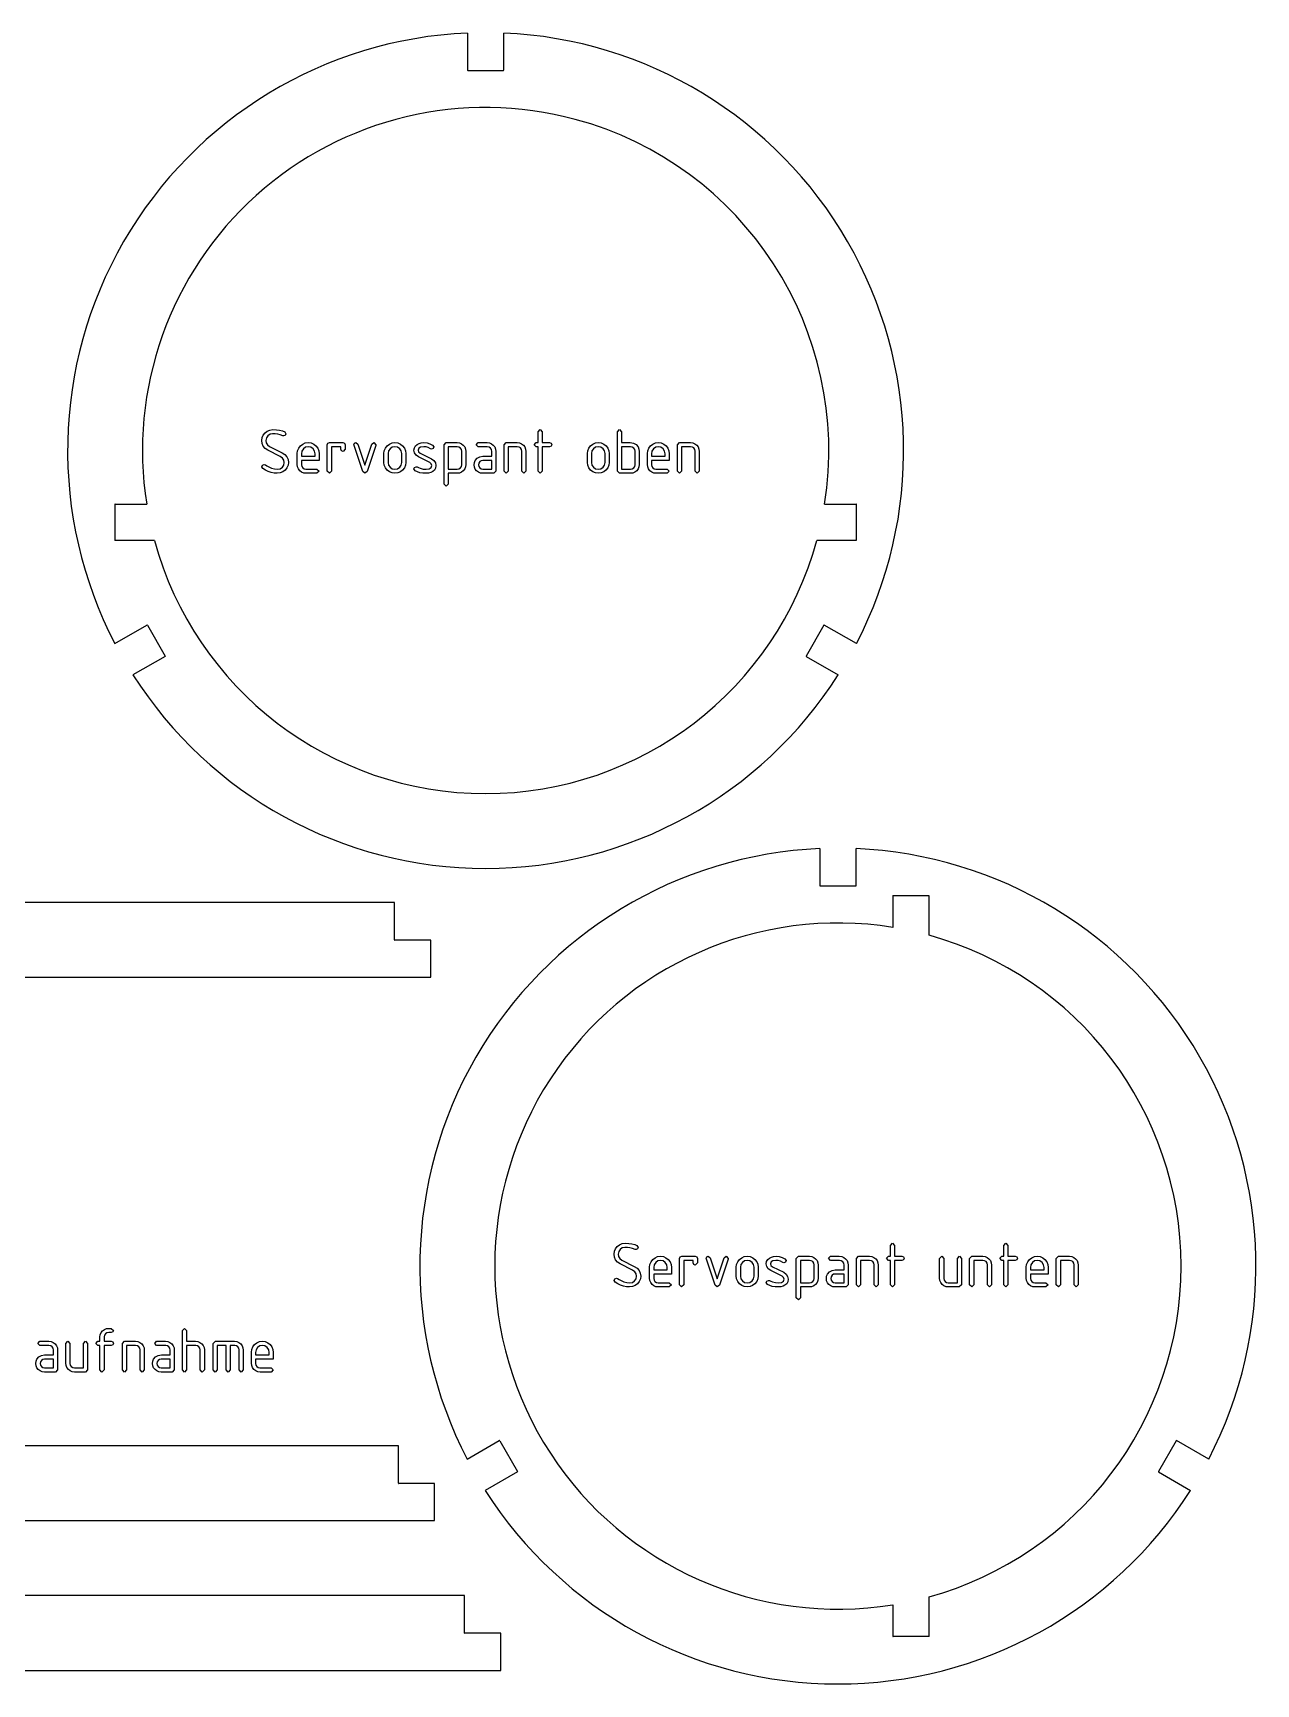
# Model space of a CAD drawing. Extents: x 5 to 244, y 13 to 145.
# Drawn here: x 146.4 to 244.4, y 12.5 to 144.9 of the extents above; entities that cross this region are included whole.
import ezdxf

# ---------------------------------------------------------------- set-up
doc = ezdxf.new("R2010")
doc.units = 0
doc.layers.get('0').update_dxf_attribs({"linetype": 'CONTINUOUS'})

msp = doc.modelspace()

# ---------------------------------------------------------------- linework, layer by layer
at = {"color": 7, "ltscale": 0.074215}
for p, q in [((181.170425, 144.888611), (181.170425, 141.920013)), ((184.070419, 141.920013), (184.070419, 144.888611)), ((152.910767, 95.941437), (155.481644, 97.425743)), ((212.330078, 95.941437), (209.759201, 97.425743)), ((156.931641, 94.914268), (154.360764, 93.429962)), ((208.309204, 94.914268), (210.880081, 93.429962)), ((209.402695, 79.512451), (209.402695, 76.543846)), ((212.302689, 76.543846), (212.302689, 79.512451)), ((181.143036, 30.565281), (183.713913, 32.049583)), ((240.562347, 30.565281), (237.99147, 32.049583)), ((185.16391, 29.538109), (182.593033, 28.053806)), ((236.541473, 29.538109), (239.11235, 28.053806))]:
    msp.add_line(p, q, dxfattribs=at)
at = {"color": 7, "ltscale": 0.07125}
for p, q in [((181.195419, 141.895004), (184.045425, 141.895004)), ((152.903305, 107.095009), (152.903305, 104.245003)), ((212.33754, 104.245003), (212.33754, 107.095009)), ((155.515793, 97.416595), (156.940796, 94.948418)), ((209.725052, 97.416595), (208.300049, 94.948418)), ((209.427689, 76.518845), (212.277695, 76.518845)), ((215.277695, 75.7388), (218.127686, 75.7388)), ((183.748062, 32.040432), (185.173065, 29.57226)), ((237.957321, 32.040432), (236.532318, 29.57226)), ((218.127686, 16.348892), (215.277695, 16.348892))]:
    msp.add_line(p, q, dxfattribs=at)
at = {"color": 7, "ltscale": 0.06326}
for p, q in [((152.928299, 107.120003), (155.458679, 107.120003)), ((209.782166, 107.120003), (212.312546, 107.120003))]:
    msp.add_line(p, q, dxfattribs=at)
at = {"color": 7, "ltscale": 0.078785}
for p, q in [((156.079697, 104.220009), (152.928299, 104.220009)), ((212.312546, 104.220009), (209.161148, 104.220009))]:
    msp.add_line(p, q, dxfattribs=at)
at = {"color": 7, "ltscale": 0.063106}
for p, q in [((215.252686, 75.713799), (215.252686, 73.18956)), ((215.252686, 18.898129), (215.252686, 16.373892))]:
    msp.add_line(p, q, dxfattribs=at)
at = {"color": 7, "ltscale": 0.078914}
for p, q in [((218.152695, 72.557236), (218.152695, 75.713799)), ((218.152695, 16.373892), (218.152695, 19.530453))]:
    msp.add_line(p, q, dxfattribs=at)
at = {"color": 7}
for p, q in [((175.321396, 75.193855), (115.371391, 75.193855)), ((5.321396, 69.193855), (178.22139, 69.193855)), ((175.629028, 31.636398), (115.679024, 31.636398)), ((5.629028, 25.636398), (178.529022, 25.636398)), ((180.929626, 19.630276), (120.979622, 19.630276)), ((10.929626, 13.630277), (183.82962, 13.630277))]:
    msp.add_line(p, q, dxfattribs=at)
at = {"color": 7, "ltscale": 0.075}
for p, q in [((175.321396, 72.193855), (175.321396, 75.193855)), ((175.629028, 28.636398), (175.629028, 31.636398)), ((180.929626, 16.630276), (180.929626, 19.630276))]:
    msp.add_line(p, q, dxfattribs=at)
at = {"color": 7, "ltscale": 0.071875}
for p, q in [((178.22139, 72.168854), (175.34639, 72.168854)), ((178.529022, 28.611399), (175.654022, 28.611399)), ((183.82962, 16.605276), (180.95462, 16.605276))]:
    msp.add_line(p, q, dxfattribs=at)
at = {"color": 7, "ltscale": 0.074375}
for p, q in [((178.22139, 69.193855), (178.22139, 72.168854)), ((178.529022, 25.636398), (178.529022, 28.611399)), ((183.82962, 13.630277), (183.82962, 16.605276))]:
    msp.add_line(p, q, dxfattribs=at)
at = {"color": 7}
for points in [[(166.815582, 110.46244), (166.786575, 110.234673), (166.699554, 110.029877), (166.554535, 109.848061), (166.368774, 109.706123), (166.159576, 109.620956), (165.92691, 109.592567), (165.669983, 109.607948), (165.424881, 109.654091), (165.191605, 109.730995), (164.970154, 109.838661), (164.760529, 109.977089), (164.68277, 110.121498), (164.736176, 110.245399), (164.863068, 110.297523), (164.967316, 110.263344), (165.092834, 110.189766), (165.258606, 110.102318), (165.46463, 110.001015), (165.695557, 109.940773), (165.945709, 109.920692), (166.153885, 109.959999), (166.328949, 110.077919), (166.44783, 110.251595), (166.487457, 110.458168), (166.450043, 110.657356), (166.33783, 110.817436), (166.150787, 110.938393), (165.160431, 111.453651), (164.951447, 111.592506), (164.802185, 111.76725), (164.712616, 111.977882), (164.68277, 112.224403), (164.711533, 112.451653), (164.797836, 112.656013), (164.941681, 112.837502), (165.12587, 112.979202), (165.333221, 113.064224), (165.563751, 113.092567), (165.857544, 113.081085), (166.114258, 113.046638), (166.333923, 112.989227), (166.51651, 112.908852), (166.620758, 112.756752), (166.56778, 112.637978), (166.442169, 112.588417), (166.366119, 112.607216), (166.160507, 112.676003), (165.955536, 112.725136), (165.751205, 112.754616), (165.547516, 112.764442), (165.341583, 112.724922), (165.168121, 112.606361), (165.050201, 112.431831), (165.010895, 112.224403), (165.044403, 112.024452), (165.144958, 111.86438), (165.312531, 111.744179), (166.302887, 111.23661), (166.527191, 111.09626), (166.687408, 110.920448), (166.783539, 110.709175)], [(186.832916, 111.72538), (186.668854, 111.72538), (186.504791, 111.889442), (186.668854, 112.053505), (186.832916, 112.053505), (186.832916, 112.919106), (186.996979, 113.092567), (187.161041, 112.919106), (187.161041, 112.053505), (187.73526, 112.053505), (187.878815, 112.012489), (187.926666, 111.889442), (187.878815, 111.766396), (187.73526, 111.72538), (187.161041, 111.72538), (187.161041, 109.770302), (186.996979, 109.592567), (186.832916, 109.770302)], [(194.926666, 111.350258), (194.926666, 110.295815), (194.904114, 110.108917), (194.836472, 109.942436), (194.723724, 109.796364), (194.578323, 109.683144), (194.412689, 109.615211), (194.226837, 109.592567), (193.351837, 109.592567), (193.176666, 109.767738), (193.176666, 112.917397), (193.340729, 113.092567), (193.504791, 112.919106), (193.504791, 112.053505), (194.215729, 112.053505), (194.468475, 112.014771), (194.674118, 111.89856), (194.832672, 111.704872), (194.903168, 111.535042)], [(167.854645, 110.63163), (167.854645, 110.276161), (167.88092, 110.140938), (167.959747, 110.025795), (168.07489, 109.946968), (168.210114, 109.920692), (169.098785, 109.920692), (169.27652, 109.75663), (169.101349, 109.592567), (168.226349, 109.592567), (168.040497, 109.615211), (167.874863, 109.683144), (167.729462, 109.796364), (167.616714, 109.942436), (167.549072, 110.108917), (167.52652, 110.295815), (167.52652, 111.174232), (167.554962, 111.405518), (167.640259, 111.612869), (167.78244, 111.796303), (167.964966, 111.939194), (168.171326, 112.024925), (168.40152, 112.053505), (168.634277, 112.024925), (168.841492, 111.939194), (169.023163, 111.796303), (169.16391, 111.611824), (169.248367, 111.401337), (169.27652, 111.164833), (169.27652, 110.63163)], [(168.40152, 111.72538), (168.191635, 111.683296), (168.014862, 111.557045), (167.894699, 111.371407), (167.854645, 111.151161), (167.854645, 110.959755), (168.948395, 110.959755), (168.948395, 111.151161), (168.90834, 111.371407), (168.788177, 111.557045), (168.611404, 111.683296)], [(169.93277, 111.87748), (169.977203, 112.009499), (170.110504, 112.053505), (171.17691, 112.053505), (171.310211, 112.009071), (171.354645, 111.875771), (171.354645, 111.520302), (171.190582, 111.342567), (171.067535, 111.390419), (171.02652, 111.533974), (171.02652, 111.72538), (170.260895, 111.72538), (170.260895, 109.770302), (170.096832, 109.592567), (169.93277, 109.768593)], [(172.945709, 110.249672), (173.505402, 111.931313), (173.655792, 112.053505), (173.815582, 111.88517), (173.817291, 111.827919), (173.121735, 109.73954), (172.946564, 109.592567), (172.770538, 109.736977), (172.075836, 111.827919), (172.065582, 111.88517), (172.114288, 112.004372), (172.229645, 112.053505), (172.386871, 111.932167)], [(174.473541, 110.47184), (174.473541, 111.174232), (174.501984, 111.405518), (174.58728, 111.612869), (174.729462, 111.796303), (174.911987, 111.939194), (175.118347, 112.024925), (175.348541, 112.053505), (175.581299, 112.025261), (175.788513, 111.940521), (175.970184, 111.799294), (176.110931, 111.616859), (176.195389, 111.408508), (176.223541, 111.174232), (176.223541, 110.47184), (176.195099, 110.240555), (176.109802, 110.033203), (175.967621, 109.84977), (175.785095, 109.706879), (175.578735, 109.621147), (175.348541, 109.592567), (175.118347, 109.621147), (174.911987, 109.706879), (174.729462, 109.84977), (174.58728, 110.033203), (174.501984, 110.240555)], [(175.895416, 110.46244), (175.895416, 111.183632), (175.855362, 111.391808), (175.735199, 111.566872), (175.558426, 111.685753), (175.348541, 111.72538), (175.138657, 111.685753), (174.961884, 111.566872), (174.841721, 111.391808), (174.801666, 111.183632), (174.801666, 110.46244), (174.8414, 110.252663), (174.960602, 110.077919), (175.137054, 109.959999), (175.348541, 109.920692), (175.558426, 109.96032), (175.735199, 110.079201), (175.855362, 110.254265)], [(178.301666, 110.207802), (178.263641, 110.364601), (178.149567, 110.469276), (177.244659, 110.906776), (177.041962, 111.041878), (176.920334, 111.223885), (176.879791, 111.452797), (176.9077, 111.63604), (176.99144, 111.789276), (177.131012, 111.912514), (177.287003, 111.990845), (177.466736, 112.037842), (177.670197, 112.053505), (177.922562, 112.032051), (178.156693, 111.967674), (178.372589, 111.86039), (178.465729, 111.706581), (178.41275, 111.583107), (178.286285, 111.53141), (178.201691, 111.555336), (178.025848, 111.649803), (177.843567, 111.70649), (177.654816, 111.72538), (177.40654, 111.695663), (177.257568, 111.606514), (177.207916, 111.457924), (177.25, 111.313301), (177.376251, 111.217812), (178.289703, 110.767494), (178.478638, 110.629539), (178.59201, 110.44355), (178.629791, 110.209511), (178.601776, 110.013641), (178.517761, 109.853279), (178.377716, 109.728432), (178.220871, 109.652954), (178.036301, 109.607666), (177.824005, 109.592567), (177.582077, 109.604744), (177.360443, 109.641273), (177.159103, 109.702156), (176.978058, 109.787392), (176.879791, 109.945473), (176.932343, 110.069374), (177.057526, 110.121498), (177.125031, 110.106117), (177.231415, 110.056557), (177.37796, 109.993324), (177.617218, 109.93885), (177.84964, 109.920692), (178.100769, 109.952591), (178.251434, 110.048294)], [(179.286041, 111.878334), (179.461212, 112.053505), (180.336212, 112.053505), (180.522064, 112.030861), (180.687698, 111.962929), (180.833099, 111.849709), (180.945847, 111.703636), (181.013489, 111.537155), (181.036041, 111.350258), (181.036041, 110.295815), (181.013153, 110.110199), (180.944519, 109.944145), (180.830109, 109.797646), (180.682465, 109.683716), (180.51413, 109.615356), (180.325104, 109.592567), (179.614166, 109.592567), (179.614166, 108.726967), (179.450104, 108.553505), (179.286041, 108.728676)], [(179.614166, 111.72538), (179.614166, 109.920692), (180.343048, 109.920692), (180.483719, 109.946968), (180.601532, 110.025795), (180.68132, 110.14222), (180.707916, 110.281288), (180.707916, 111.364784), (180.681641, 111.505455), (180.602814, 111.621559), (180.485321, 111.699425), (180.343048, 111.72538)], [(182.39212, 109.592567), (182.206268, 109.614594), (182.040634, 109.680672), (181.895233, 109.79081), (181.782486, 109.932846), (181.714844, 110.094627), (181.692291, 110.276161), (181.71579, 110.455391), (181.786285, 110.620522), (181.944839, 110.808983), (182.150482, 110.922066), (182.403229, 110.959755), (183.114166, 110.959755), (183.114166, 111.342567), (183.087891, 111.49189), (183.009064, 111.61515), (182.891571, 111.697823), (182.749298, 111.72538), (182.020416, 111.72538), (181.868317, 111.889442), (182.020416, 112.053505), (182.731354, 112.053505), (182.92038, 112.030861), (183.088715, 111.962929), (183.236359, 111.849709), (183.350769, 111.703636), (183.419403, 111.537155), (183.442291, 111.350258), (183.442291, 109.768593), (183.26712, 109.592567)], [(184.098541, 109.768593), (184.098541, 111.87748), (184.273712, 112.053505), (185.148712, 112.053505), (185.334564, 112.030861), (185.500198, 111.962929), (185.645599, 111.849709), (185.758347, 111.703636), (185.825989, 111.537155), (185.848541, 111.350258), (185.848541, 109.768593), (185.684479, 109.592567), (185.520416, 109.770302), (185.520416, 111.369911), (185.494141, 111.508339), (185.415314, 111.622841), (185.297821, 111.699745), (185.155548, 111.72538), (184.426666, 111.72538), (184.426666, 109.770302), (184.262604, 109.592567)], [(190.770416, 110.47184), (190.770416, 111.174232), (190.798859, 111.405518), (190.884155, 111.612869), (191.026337, 111.796303), (191.208862, 111.939194), (191.415222, 112.024925), (191.645416, 112.053505), (191.878174, 112.025261), (192.085388, 111.940521), (192.267059, 111.799294), (192.407806, 111.616859), (192.492264, 111.408508), (192.520416, 111.174232), (192.520416, 110.47184), (192.491974, 110.240555), (192.406677, 110.033203), (192.264496, 109.84977), (192.08197, 109.706879), (191.87561, 109.621147), (191.645416, 109.592567), (191.415222, 109.621147), (191.208862, 109.706879), (191.026337, 109.84977), (190.884155, 110.033203), (190.798859, 110.240555)], [(192.192291, 110.46244), (192.192291, 111.183632), (192.152237, 111.391808), (192.032074, 111.566872), (191.855301, 111.685753), (191.645416, 111.72538), (191.435532, 111.685753), (191.258759, 111.566872), (191.138596, 111.391808), (191.098541, 111.183632), (191.098541, 110.46244), (191.138275, 110.252663), (191.257477, 110.077919), (191.433929, 109.959999), (191.645416, 109.920692), (191.855301, 109.96032), (192.032074, 110.079201), (192.152237, 110.254265)], [(194.233673, 111.72538), (193.504791, 111.72538), (193.504791, 109.920692), (194.233673, 109.920692), (194.374344, 109.946968), (194.492157, 110.025795), (194.571945, 110.14222), (194.598541, 110.281288), (194.598541, 111.364784), (194.572266, 111.505455), (194.493439, 111.621559), (194.375946, 111.699425)], [(195.911041, 110.63163), (195.911041, 110.276161), (195.937317, 110.140938), (196.016144, 110.025795), (196.131287, 109.946968), (196.26651, 109.920692), (197.155182, 109.920692), (197.332916, 109.75663), (197.157745, 109.592567), (196.282745, 109.592567), (196.096893, 109.615211), (195.931259, 109.683144), (195.785858, 109.796364), (195.673111, 109.942436), (195.605469, 110.108917), (195.582916, 110.295815), (195.582916, 111.174232), (195.611359, 111.405518), (195.696655, 111.612869), (195.838837, 111.796303), (196.021362, 111.939194), (196.227722, 112.024925), (196.457916, 112.053505), (196.690674, 112.024925), (196.897888, 111.939194), (197.079559, 111.796303), (197.220306, 111.611824), (197.304764, 111.401337), (197.332916, 111.164833), (197.332916, 110.63163)], [(196.457916, 111.72538), (196.248032, 111.683296), (196.071259, 111.557045), (195.951096, 111.371407), (195.911041, 111.151161), (195.911041, 110.959755), (197.004791, 110.959755), (197.004791, 111.151161), (196.964737, 111.371407), (196.844574, 111.557045), (196.667801, 111.683296)], [(197.989166, 109.768593), (197.989166, 111.87748), (198.164337, 112.053505), (199.039337, 112.053505), (199.225189, 112.030861), (199.390823, 111.962929), (199.536224, 111.849709), (199.648972, 111.703636), (199.716614, 111.537155), (199.739166, 111.350258), (199.739166, 109.768593), (199.575104, 109.592567), (199.411041, 109.770302), (199.411041, 111.369911), (199.384766, 111.508339), (199.305939, 111.622841), (199.188446, 111.699745), (199.046173, 111.72538), (198.317291, 111.72538), (198.317291, 109.770302), (198.153229, 109.592567)], [(183.114166, 110.63163), (182.400665, 110.63163), (182.263199, 110.605675), (182.148163, 110.527809), (182.070297, 110.412987), (182.044342, 110.276161), (182.070724, 110.140938), (182.149872, 110.025795), (182.265335, 109.946968), (182.400665, 109.920692), (183.114166, 109.920692)], [(195.047852, 45.239357), (195.018845, 45.011589), (194.931824, 44.806793), (194.786804, 44.624977), (194.601044, 44.483036), (194.391846, 44.397873), (194.15918, 44.369484), (193.902252, 44.384865), (193.65715, 44.431007), (193.423874, 44.507912), (193.202423, 44.615578), (192.992798, 44.754005), (192.915039, 44.898415), (192.968445, 45.022316), (193.095337, 45.07444), (193.199585, 45.04026), (193.325104, 44.966679), (193.490875, 44.879234), (193.696899, 44.777931), (193.927826, 44.71769), (194.177979, 44.697609), (194.386154, 44.736916), (194.561218, 44.854836), (194.680099, 45.028511), (194.719727, 45.235085), (194.682312, 45.434277), (194.570099, 45.594353), (194.383057, 45.715309), (193.3927, 46.230568), (193.183716, 46.369423), (193.034454, 46.544167), (192.944885, 46.754799), (192.915039, 47.00132), (192.943802, 47.228569), (193.030106, 47.432934), (193.17395, 47.614418), (193.358139, 47.756123), (193.565491, 47.841145), (193.796021, 47.869484), (194.089813, 47.858002), (194.346527, 47.823555), (194.566193, 47.766144), (194.748779, 47.685768), (194.853027, 47.533669), (194.800049, 47.414894), (194.674438, 47.365334), (194.598389, 47.384132), (194.392776, 47.452919), (194.187805, 47.502052), (193.983475, 47.531532), (193.779785, 47.541359), (193.573853, 47.501839), (193.400391, 47.383278), (193.282471, 47.208748), (193.243164, 47.00132), (193.276672, 46.801369), (193.377228, 46.641293), (193.5448, 46.521095), (194.535156, 46.013527), (194.75946, 45.873177), (194.919678, 45.697365), (195.015808, 45.486092)], [(215.065186, 46.502296), (214.901123, 46.502296), (214.737061, 46.666359), (214.901123, 46.830421), (215.065186, 46.830421), (215.065186, 47.696022), (215.229248, 47.869484), (215.393311, 47.696022), (215.393311, 46.830421), (215.967529, 46.830421), (216.111084, 46.789406), (216.158936, 46.666359), (216.111084, 46.543312), (215.967529, 46.502296), (215.393311, 46.502296), (215.393311, 44.547218), (215.229248, 44.369484), (215.065186, 44.547218)], [(224.143311, 46.502296), (223.979248, 46.502296), (223.815186, 46.666359), (223.979248, 46.830421), (224.143311, 46.830421), (224.143311, 47.696022), (224.307373, 47.869484), (224.471436, 47.696022), (224.471436, 46.830421), (225.045654, 46.830421), (225.189209, 46.789406), (225.237061, 46.666359), (225.189209, 46.543312), (225.045654, 46.502296), (224.471436, 46.502296), (224.471436, 44.547218), (224.307373, 44.369484), (224.143311, 44.547218)], [(196.086914, 45.408546), (196.086914, 45.053078), (196.11319, 44.917854), (196.192017, 44.802711), (196.307159, 44.723885), (196.442383, 44.697609), (197.331055, 44.697609), (197.508789, 44.533546), (197.333618, 44.369484), (196.458618, 44.369484), (196.272766, 44.392128), (196.107132, 44.46006), (195.961731, 44.57328), (195.848984, 44.719353), (195.781342, 44.885834), (195.758789, 45.072731), (195.758789, 45.951149), (195.787231, 46.18243), (195.872528, 46.38979), (196.014709, 46.573219), (196.197235, 46.71611), (196.403595, 46.801842), (196.633789, 46.830421), (196.866547, 46.801842), (197.073761, 46.71611), (197.255432, 46.573219), (197.396179, 46.388744), (197.480637, 46.178253), (197.508789, 45.94175), (197.508789, 45.408546)], [(196.633789, 46.502296), (196.423904, 46.460213), (196.247131, 46.333961), (196.126968, 46.148323), (196.086914, 45.928078), (196.086914, 45.736671), (197.180664, 45.736671), (197.180664, 45.928078), (197.14061, 46.148323), (197.020447, 46.333961), (196.843674, 46.460213)], [(198.165039, 46.654396), (198.209473, 46.786415), (198.342773, 46.830421), (199.40918, 46.830421), (199.54248, 46.785988), (199.586914, 46.652687), (199.586914, 46.297218), (199.422852, 46.119484), (199.299805, 46.167336), (199.258789, 46.31089), (199.258789, 46.502296), (198.493164, 46.502296), (198.493164, 44.547218), (198.329102, 44.369484), (198.165039, 44.545509)], [(201.177979, 45.026588), (201.737671, 46.708229), (201.888062, 46.830421), (202.047852, 46.662086), (202.049561, 46.604836), (201.354004, 44.516457), (201.178833, 44.369484), (201.002808, 44.513893), (200.308105, 46.604836), (200.297852, 46.662086), (200.346558, 46.781288), (200.461914, 46.830421), (200.619141, 46.709084)], [(202.705811, 45.248756), (202.705811, 45.951149), (202.734253, 46.18243), (202.81955, 46.38979), (202.961731, 46.573219), (203.144257, 46.71611), (203.350616, 46.801842), (203.580811, 46.830421), (203.813568, 46.802177), (204.020782, 46.717438), (204.202454, 46.57621), (204.343201, 46.393776), (204.427658, 46.185421), (204.455811, 45.951149), (204.455811, 45.248756), (204.427368, 45.017475), (204.342072, 44.810116), (204.19989, 44.626686), (204.017365, 44.483795), (203.811005, 44.398064), (203.580811, 44.369484), (203.350616, 44.398064), (203.144257, 44.483795), (202.961731, 44.626686), (202.81955, 44.810116), (202.734253, 45.017475)], [(204.127686, 45.239357), (204.127686, 45.960548), (204.087631, 46.168724), (203.967468, 46.343788), (203.790695, 46.462669), (203.580811, 46.502296), (203.370926, 46.462669), (203.194153, 46.343788), (203.07399, 46.168724), (203.033936, 45.960548), (203.033936, 45.239357), (203.073669, 45.029579), (203.192871, 44.854836), (203.369324, 44.736916), (203.580811, 44.697609), (203.790695, 44.737236), (203.967468, 44.856117), (204.087631, 45.031181)], [(206.533936, 44.984718), (206.495911, 45.141518), (206.381836, 45.246193), (205.476929, 45.683693), (205.274231, 45.818798), (205.152603, 46.000805), (205.112061, 46.229713), (205.139969, 46.412956), (205.223709, 46.566193), (205.363281, 46.68943), (205.519272, 46.767757), (205.699005, 46.814754), (205.902466, 46.830421), (206.154831, 46.808964), (206.388962, 46.744591), (206.604858, 46.637306), (206.697998, 46.483498), (206.64502, 46.360023), (206.518555, 46.308327), (206.43396, 46.332253), (206.258118, 46.42672), (206.075836, 46.483402), (205.887085, 46.502296), (205.638809, 46.47258), (205.489838, 46.383427), (205.440186, 46.23484), (205.482269, 46.090218), (205.608521, 45.994728), (206.521973, 45.544411), (206.710907, 45.406456), (206.82428, 45.220463), (206.862061, 44.986427), (206.834045, 44.790558), (206.750031, 44.630199), (206.609985, 44.505348), (206.45314, 44.429867), (206.26857, 44.384579), (206.056274, 44.369484), (205.814346, 44.38166), (205.592712, 44.41819), (205.391373, 44.479073), (205.210327, 44.564308), (205.112061, 44.722389), (205.164612, 44.846291), (205.289795, 44.898415), (205.3573, 44.883034), (205.463684, 44.833473), (205.610229, 44.770241), (205.849487, 44.715767), (206.081909, 44.697609), (206.333038, 44.729511), (206.483704, 44.825214)], [(207.518311, 46.655251), (207.693481, 46.830421), (208.568481, 46.830421), (208.754333, 46.807777), (208.919968, 46.739845), (209.065369, 46.626625), (209.178116, 46.480553), (209.245758, 46.314072), (209.268311, 46.127174), (209.268311, 45.072731), (209.245422, 44.887115), (209.176788, 44.721062), (209.062378, 44.574562), (208.914734, 44.460629), (208.746399, 44.392269), (208.557373, 44.369484), (207.846436, 44.369484), (207.846436, 43.503883), (207.682373, 43.330421), (207.518311, 43.505592)], [(207.846436, 46.502296), (207.846436, 44.697609), (208.575317, 44.697609), (208.715988, 44.723885), (208.833801, 44.802711), (208.913589, 44.919136), (208.940186, 45.058205), (208.940186, 46.141701), (208.91391, 46.282372), (208.835083, 46.398476), (208.71759, 46.476341), (208.575317, 46.502296)], [(210.62439, 44.369484), (210.438538, 44.39151), (210.272903, 44.457592), (210.127502, 44.567726), (210.014755, 44.709763), (209.947113, 44.871544), (209.924561, 45.053078), (209.948059, 45.232307), (210.018555, 45.397438), (210.177109, 45.585899), (210.382751, 45.698978), (210.635498, 45.736671), (211.346436, 45.736671), (211.346436, 46.119484), (211.32016, 46.268806), (211.241333, 46.392067), (211.12384, 46.474739), (210.981567, 46.502296), (210.252686, 46.502296), (210.100586, 46.666359), (210.252686, 46.830421), (210.963623, 46.830421), (211.152649, 46.807777), (211.320984, 46.739845), (211.468628, 46.626625), (211.583038, 46.480553), (211.651672, 46.314072), (211.674561, 46.127174), (211.674561, 44.545509), (211.49939, 44.369484)], [(212.330811, 44.545509), (212.330811, 46.654396), (212.505981, 46.830421), (213.380981, 46.830421), (213.566833, 46.807777), (213.732468, 46.739845), (213.877869, 46.626625), (213.990616, 46.480553), (214.058258, 46.314072), (214.080811, 46.127174), (214.080811, 44.545509), (213.916748, 44.369484), (213.752686, 44.547218), (213.752686, 46.146828), (213.72641, 46.285255), (213.647583, 46.399757), (213.53009, 46.476662), (213.387817, 46.502296), (212.658936, 46.502296), (212.658936, 44.547218), (212.494873, 44.369484)], [(220.752686, 46.654396), (220.752686, 44.545509), (220.577515, 44.369484), (219.702515, 44.369484), (219.516663, 44.392128), (219.351028, 44.46006), (219.205627, 44.57328), (219.09288, 44.719353), (219.025238, 44.885834), (219.002686, 45.072731), (219.002686, 46.654396), (219.166748, 46.830421), (219.330811, 46.652687), (219.330811, 45.053078), (219.357727, 44.917854), (219.438477, 44.802711), (219.55661, 44.723885), (219.695679, 44.697609), (220.424561, 44.697609), (220.424561, 46.652687), (220.588623, 46.830421)], [(221.408936, 44.545509), (221.408936, 46.654396), (221.584106, 46.830421), (222.459106, 46.830421), (222.644958, 46.807777), (222.810593, 46.739845), (222.955994, 46.626625), (223.068741, 46.480553), (223.136383, 46.314072), (223.158936, 46.127174), (223.158936, 44.545509), (222.994873, 44.369484), (222.830811, 44.547218), (222.830811, 46.146828), (222.804535, 46.285255), (222.725708, 46.399757), (222.608215, 46.476662), (222.465942, 46.502296), (221.737061, 46.502296), (221.737061, 44.547218), (221.572998, 44.369484)], [(226.276123, 45.408546), (226.276123, 45.053078), (226.302399, 44.917854), (226.381226, 44.802711), (226.496368, 44.723885), (226.631592, 44.697609), (227.520264, 44.697609), (227.697998, 44.533546), (227.522827, 44.369484), (226.647827, 44.369484), (226.461975, 44.392128), (226.296341, 44.46006), (226.15094, 44.57328), (226.038193, 44.719353), (225.970551, 44.885834), (225.947998, 45.072731), (225.947998, 45.951149), (225.97644, 46.18243), (226.061737, 46.38979), (226.203918, 46.573219), (226.386444, 46.71611), (226.592804, 46.801842), (226.822998, 46.830421), (227.055756, 46.801842), (227.26297, 46.71611), (227.444641, 46.573219), (227.585388, 46.388744), (227.669846, 46.178253), (227.697998, 45.94175), (227.697998, 45.408546)], [(226.822998, 46.502296), (226.613113, 46.460213), (226.43634, 46.333961), (226.316177, 46.148323), (226.276123, 45.928078), (226.276123, 45.736671), (227.369873, 45.736671), (227.369873, 45.928078), (227.329819, 46.148323), (227.209656, 46.333961), (227.032883, 46.460213)], [(228.354248, 44.545509), (228.354248, 46.654396), (228.529419, 46.830421), (229.404419, 46.830421), (229.590271, 46.807777), (229.755905, 46.739845), (229.901306, 46.626625), (230.014053, 46.480553), (230.081696, 46.314072), (230.104248, 46.127174), (230.104248, 44.545509), (229.940186, 44.369484), (229.776123, 44.547218), (229.776123, 46.146828), (229.749847, 46.285255), (229.671021, 46.399757), (229.553528, 46.476662), (229.411255, 46.502296), (228.682373, 46.502296), (228.682373, 44.547218), (228.518311, 44.369484)], [(211.346436, 45.408546), (210.632935, 45.408546), (210.495468, 45.382591), (210.380432, 45.304726), (210.302567, 45.189903), (210.276611, 45.053078), (210.302994, 44.917854), (210.382141, 44.802711), (210.497604, 44.723885), (210.632935, 44.697609), (211.346436, 44.697609)], [(151.547577, 40.013294), (151.711639, 40.013294), (151.711639, 40.359364), (151.735275, 40.543552), (151.806198, 40.707615), (151.924408, 40.851551), (152.076324, 40.963108), (152.248352, 41.030045), (152.440521, 41.052357), (152.623383, 41.052357), (152.805389, 40.888294), (152.757538, 40.765247), (152.613983, 40.724232), (152.422577, 40.724232), (152.274857, 40.698277), (152.151276, 40.620411), (152.067642, 40.505589), (152.039764, 40.368763), (152.039764, 40.013294), (152.613983, 40.013294), (152.757538, 39.972279), (152.805389, 39.849232), (152.757538, 39.726185), (152.613983, 39.685169), (152.039764, 39.685169), (152.039764, 37.730091), (151.875702, 37.552357), (151.711639, 37.730091), (151.711639, 39.685169), (151.547577, 39.685169), (151.383514, 39.849232)], [(158.328827, 40.877186), (158.492889, 41.052357), (158.656952, 40.878895), (158.656952, 40.013294), (159.367889, 40.013294), (159.554352, 39.990791), (159.721832, 39.923286), (159.870331, 39.81078), (159.98616, 39.666656), (160.055664, 39.504303), (160.078827, 39.323719), (160.078827, 37.728382), (159.914764, 37.552357), (159.750702, 37.730091), (159.750702, 39.3297), (159.724426, 39.468128), (159.645599, 39.58263), (159.528107, 39.659534), (159.385834, 39.685169), (158.656952, 39.685169), (158.656952, 37.730091), (158.492889, 37.552357), (158.328827, 37.727528)], [(147.270844, 37.552357), (147.084991, 37.574383), (146.919357, 37.640465), (146.773956, 37.750599), (146.661209, 37.892635), (146.593567, 38.054417), (146.571014, 38.23595), (146.594513, 38.41518), (146.665009, 38.580311), (146.823563, 38.768772), (147.029205, 38.881851), (147.281952, 38.919544), (147.992889, 38.919544), (147.992889, 39.302357), (147.966614, 39.451679), (147.887787, 39.57494), (147.770294, 39.657612), (147.628021, 39.685169), (146.899139, 39.685169), (146.74704, 39.849232), (146.899139, 40.013294), (147.610077, 40.013294), (147.799103, 39.99065), (147.967438, 39.922718), (148.115082, 39.809498), (148.229492, 39.663425), (148.298126, 39.496944), (148.321014, 39.310047), (148.321014, 37.728382), (148.145844, 37.552357)], [(150.727264, 39.837269), (150.727264, 37.728382), (150.552094, 37.552357), (149.677094, 37.552357), (149.491241, 37.575001), (149.325607, 37.642933), (149.180206, 37.756153), (149.067459, 37.902225), (148.999817, 38.068707), (148.977264, 38.255604), (148.977264, 39.837269), (149.141327, 40.013294), (149.305389, 39.83556), (149.305389, 38.23595), (149.332306, 38.100727), (149.413055, 37.985584), (149.531189, 37.906757), (149.670258, 37.880482), (150.399139, 37.880482), (150.399139, 39.83556), (150.563202, 40.013294)], [(153.516327, 37.728382), (153.516327, 39.837269), (153.691498, 40.013294), (154.566498, 40.013294), (154.75235, 39.99065), (154.917984, 39.922718), (155.063385, 39.809498), (155.176132, 39.663425), (155.243774, 39.496944), (155.266327, 39.310047), (155.266327, 37.728382), (155.102264, 37.552357), (154.938202, 37.730091), (154.938202, 39.3297), (154.911926, 39.468128), (154.833099, 39.58263), (154.715607, 39.659534), (154.573334, 39.685169), (153.844452, 39.685169), (153.844452, 37.730091), (153.680389, 37.552357)], [(156.622406, 37.552357), (156.436554, 37.574383), (156.27092, 37.640465), (156.125519, 37.750599), (156.012772, 37.892635), (155.945129, 38.054417), (155.922577, 38.23595), (155.946075, 38.41518), (156.016571, 38.580311), (156.175125, 38.768772), (156.380768, 38.881851), (156.633514, 38.919544), (157.344452, 38.919544), (157.344452, 39.302357), (157.318176, 39.451679), (157.239349, 39.57494), (157.121857, 39.657612), (156.979584, 39.685169), (156.250702, 39.685169), (156.098602, 39.849232), (156.250702, 40.013294), (156.961639, 40.013294), (157.150665, 39.99065), (157.319, 39.922718), (157.466644, 39.809498), (157.581055, 39.663425), (157.649689, 39.496944), (157.672577, 39.310047), (157.672577, 37.728382), (157.497406, 37.552357)], [(160.961517, 40.013294), (162.508148, 40.013294), (162.691193, 39.99065), (162.854126, 39.922718), (162.996918, 39.809498), (163.107529, 39.663425), (163.173889, 39.496944), (163.196014, 39.310047), (163.196014, 37.728382), (163.031952, 37.552357), (162.867889, 37.730091), (162.867889, 39.3297), (162.842255, 39.468128), (162.76535, 39.58263), (162.650848, 39.659534), (162.512421, 39.685169), (162.156952, 39.685169), (162.156952, 37.730091), (161.992889, 37.552357), (161.828827, 37.730091), (161.828827, 39.685169), (161.117889, 39.685169), (161.117889, 37.730091), (160.953827, 37.552357), (160.789764, 37.728382), (160.789764, 39.837269)], [(164.180389, 38.591419), (164.180389, 38.23595), (164.206665, 38.100727), (164.285492, 37.985584), (164.400635, 37.906757), (164.535858, 37.880482), (165.42453, 37.880482), (165.602264, 37.716419), (165.427094, 37.552357), (164.552094, 37.552357), (164.366241, 37.575001), (164.200607, 37.642933), (164.055206, 37.756153), (163.942459, 37.902225), (163.874817, 38.068707), (163.852264, 38.255604), (163.852264, 39.134022), (163.880707, 39.365303), (163.966003, 39.572662), (164.108185, 39.756092), (164.29071, 39.898983), (164.49707, 39.984715), (164.727264, 40.013294), (164.960022, 39.984715), (165.167236, 39.898983), (165.348907, 39.756092), (165.489655, 39.571617), (165.574112, 39.361126), (165.602264, 39.124622), (165.602264, 38.591419)], [(147.992889, 38.591419), (147.279388, 38.591419), (147.141922, 38.565464), (147.026886, 38.487598), (146.94902, 38.372776), (146.923065, 38.23595), (146.949448, 38.100727), (147.028595, 37.985584), (147.144058, 37.906757), (147.279388, 37.880482), (147.992889, 37.880482)], [(157.344452, 38.591419), (156.630951, 38.591419), (156.493484, 38.565464), (156.378448, 38.487598), (156.300583, 38.372776), (156.274628, 38.23595), (156.30101, 38.100727), (156.380157, 37.985584), (156.495621, 37.906757), (156.630951, 37.880482), (157.344452, 37.880482)], [(164.727264, 39.685169), (164.51738, 39.643085), (164.340607, 39.516834), (164.220444, 39.331196), (164.180389, 39.11095), (164.180389, 38.919544), (165.274139, 38.919544), (165.274139, 39.11095), (165.234085, 39.331196), (165.113922, 39.516834), (164.937149, 39.643085)]]:
    msp.add_lwpolyline(points, close=True, dxfattribs=at)
for centre, radius, start, end in [((182.620422, 111.420006), 33.5, 92.480741, 207.519261), ((182.620422, 111.420006), 33.5, 332.48074, 87.519267), ((181.195419, 141.920013), 0.025, 180.000005, 270.000001), ((184.045425, 141.920013), 0.025, 270.000001, 0.00001), ((182.620422, 111.420006), 27.5, 74.878333, 188.995897), ((182.620422, 111.420006), 27.5, 351.004105, 74.878335), ((152.928299, 107.095009), 0.025, 90.000003, 180.000005), ((212.312546, 107.095009), 0.025, 0, 90.000003), ((152.928299, 104.245003), 0.025, 180.000005, 270.000001), ((182.620422, 111.420006), 27.5, 195.17797, 344.822017), ((212.312546, 104.245003), 0.025, 270.000001, 0.00001), ((155.494141, 97.404091), 0.025, 30, 120.000003), ((209.746704, 97.404091), 0.025, 60.000003, 149.999997), ((156.919144, 94.935921), 0.025, 299.999994, 30.000003), ((208.321701, 94.935921), 0.025, 149.999997, 240.000006), ((182.620422, 111.420006), 33.5, 212.480738, 327.519262), ((210.852692, 46.043846), 33.5, 92.480741, 207.519261), ((210.852692, 46.043846), 33.5, 332.48074, 87.519267), ((209.427689, 76.543846), 0.025, 180.000005, 270.000001), ((212.277695, 76.543846), 0.025, 270.000001, 0.00001), ((215.277695, 75.713799), 0.025, 90.000003, 180.000005), ((218.127686, 75.713799), 0.025, 0, 90.000003), ((210.852692, 46.043846), 27.5, 80.793105, 279.206905), ((175.34639, 72.193855), 0.025, 180.000005, 270.000001), ((210.852692, 46.043846), 27.5, 285.393963, 74.60603), ((183.72641, 32.027931), 0.025, 30, 120.000003), ((237.978973, 32.027931), 0.025, 60.000003, 149.999997), ((185.151413, 29.559759), 0.025, 299.999994, 30.000003), ((236.55397, 29.559759), 0.025, 149.999997, 240.000006), ((175.654022, 28.636398), 0.025, 180.000005, 270.000001), ((210.852692, 46.043846), 33.5, 212.480738, 327.519262), ((180.95462, 16.630276), 0.025, 180.000005, 270.000001), ((215.277695, 16.373892), 0.025, 180.000005, 270.000001), ((218.127686, 16.373892), 0.025, 270.000001, 0.00001)]:
    msp.add_arc(centre, radius, start, end, dxfattribs=at)

doc.saveas('drawing.dxf')
